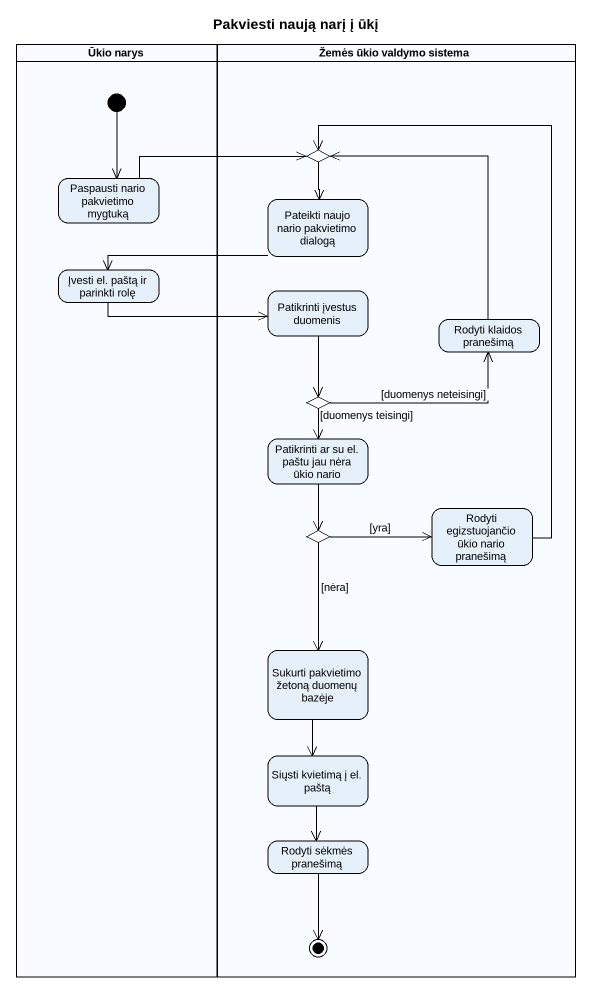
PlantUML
@startuml
title Pakviesti naują narį į ūkį
hide empty description
state "Ūkio narys" as Ūkio_narys <<partition>> {
  state "Paspausti nario pakvietimo mygtuką" as Paspausti_nario_pakvietimo
  state "Įvesti el. paštą ir parinkti rolę" as Įvesti_el_paštą_ir_parinkti
  [*] --> Paspausti_nario_pakvietimo
}
state "Žemės ūkio valdymo sistema" as Žemės_ūkio_valdymo_sistema <<partition>> {
  state choice1 <<choice>>
  state "Pateikti naujo nario pakvietimo dialogą" as Pateikti_naujo_nario
  state "Patikrinti įvestus duomenis" as Patikrinti_įvestus_duomenis
  state "Rodyti klaidos pranešimą" as Rodyti_klaidos_pranešimą
  state choice2 <<choice>>
  state "Patikrinti ar su el. paštu jau nėra ūkio nario" as Patikrinti_ar_su_el_paštu
  state choice3 <<choice>>
  state "Rodyti egizstuojančio ūkio nario pranešimą" as Rodyti_egizstuojančio_ūkio
  state "Sukurti pakvietimo žetoną duomenų bazėje" as Sukurti_pakvietimo_žetoną
  state "Siųsti kvietimą į el. paštą" as Siųsti_kvietimą_į_el_paštą
  state "Rodyti sėkmės pranešimą" as Rodyti_sėkmės_pranešimą
  Rodyti_sėkmės_pranešimą --> [*]
}
Paspausti_nario_pakvietimo -right-> choice1
choice1 --> Pateikti_naujo_nario
Pateikti_naujo_nario -left-> Įvesti_el_paštą_ir_parinkti
Įvesti_el_paštą_ir_parinkti -right-> Patikrinti_įvestus_duomenis
Patikrinti_įvestus_duomenis --> choice2
Rodyti_klaidos_pranešimą -up-> choice1
choice2 -right-> Rodyti_klaidos_pranešimą : [duomenys neteisingi]
choice2 --> Patikrinti_ar_su_el_paštu : [duomenys teisingi]
Patikrinti_ar_su_el_paštu --> choice3
choice3 -right-> Rodyti_egizstuojančio_ūkio : [yra]
choice3 --> Sukurti_pakvietimo_žetoną : [nėra]
Rodyti_egizstuojančio_ūkio -up-> choice1
Sukurti_pakvietimo_žetoną --> Siųsti_kvietimą_į_el_paštą
Siųsti_kvietimą_į_el_paštą --> Rodyti_sėkmės_pranešimą
@enduml
